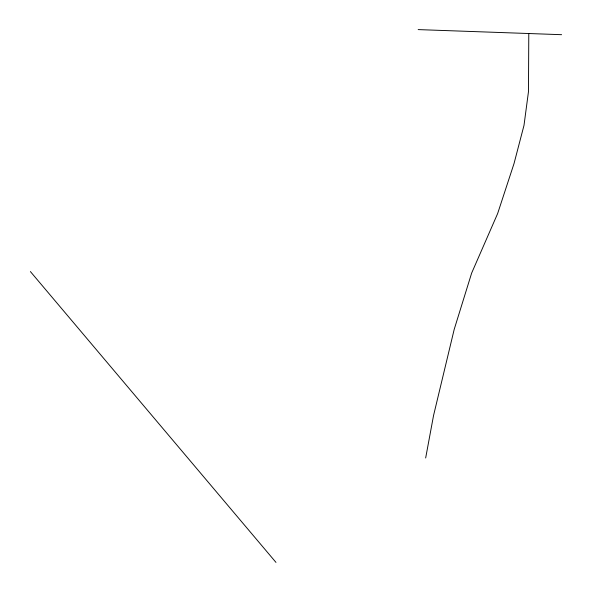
<?xml version="1.0" encoding="UTF-8"?>
<svg xmlns="http://www.w3.org/2000/svg" width="592" height="592" viewBox="0 0 592 592"><rect width="100%" height="100%" fill="white"/><g stroke="black" fill="none" stroke-linecap="round" stroke-linejoin="round"><path stroke-width="0.89" d="M528.789 33.522L528.471 91.649L524.001 125.363L514.034 163.533L497.635 213.571L471.654 273.075L454.197 329.389L433.536 415.569L425.663 457.986M418.167 29.6L561.616 34.691M30.384 271.558L275.976 562.4"/></g></svg>
